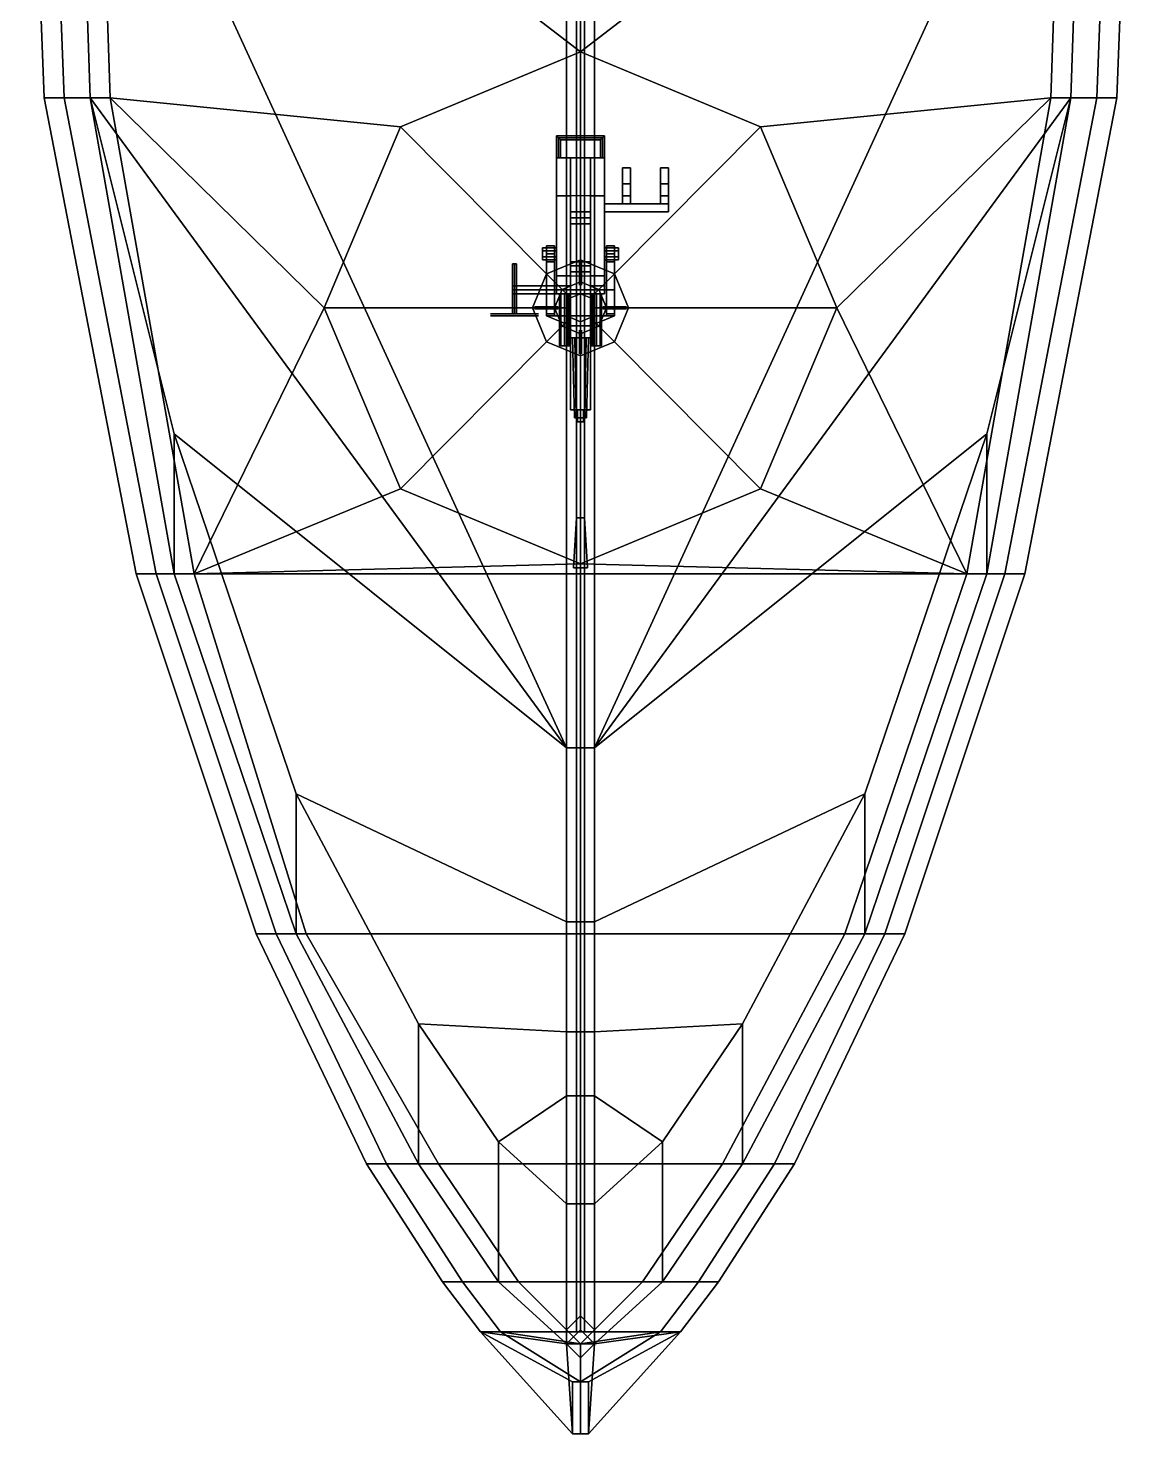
# Model space of a CAD drawing. Header units: millimetres. Extents: x -2.8 to 3, y -13.3 to 16.
# Drawn here: x -2.76 to 2.76, y -13.26 to -6.23 of the extents above; entities that cross this region are included whole.
import ezdxf

# ---------------------------------------------------------------- set-up
doc = ezdxf.new("R2010")
doc.units = ezdxf.units.MM
for name, color, linetype in [('barrel', 1, 'Continuous'), ('falseboard', 6, 'Continuous'), ('sleeve', 5, 'Continuous'), ('superstructure', 3, 'Continuous'), ('turret', 2, 'Continuous')]:
    doc.layers.add(name, color=color, linetype=linetype)

msp = doc.modelspace()

# ---------------------------------------------------------------- linework, layer by layer
for points in [[(-0.07, 3.98, -2.19), (-0.07, -9.83, -2.08), (-2.52, -4.49), (-2.52, -1.48)], [(-0.07, 3.98, -2.19), (0.07, 3.98, -2.19), (0.07, -9.83, -2.08), (-0.07, -9.83, -2.08)], [(2.52, -4.49), (0.07, -9.83, -2.08), (0.07, 3.98, -2.19), (2.52, -1.48)], [(-2.52, -4.49), (-2.45, -6.58), (-2.45, -6.58, 1.27), (-2.52, -4.49, 1.15)], [(-0.07, -9.83, -2.08), (-0.07, -9.83, -2.08), (-2.45, -6.58), (-2.52, -4.49)], [(-2.42, -4.49, 1.15), (0, -6.35, 1.2568), (0, -6.35, 1.2568), (2.42, -4.49, 1.15)], [(-2.42, -4.49, 1.15), (-2.35, -6.58, 1.27), (-0.9, -6.7249, 1.2864), (0, -6.35, 1.2568)], [(0, -6.35, 1.2568), (0.9, -6.7249, 1.2864), (2.35, -6.58, 1.27), (2.42, -4.49, 1.15)], [(2.45, -6.58), (0.07, -9.83, -2.08), (0.07, -9.83, -2.08), (2.52, -4.49)], [(2.52, -4.49, 1.15), (2.45, -6.58, 1.27), (2.45, -6.58), (2.52, -4.49)], [(-2.45, -6.58), (-2.03, -8.26), (-2.03, -8.96, 1.54), (-2.45, -6.58, 1.27)], [(-0.07, -9.83, -2.08), (-0.07, -9.83, -2.08), (-2.03, -8.26), (-2.45, -6.58)], [(-2.35, -6.58, 1.27), (-1.93, -8.96, 1.54), (-1.28, -7.63, 1.3891), (-2.35, -6.58, 1.27)], [(-2.35, -6.58, 1.27), (-1.28, -7.63, 1.3891), (-0.9, -6.7249, 1.2864), (-2.35, -6.58, 1.27)], [(2.03, -8.26), (0.07, -9.83, -2.08), (0.07, -9.83, -2.08), (2.45, -6.58)], [(0.9, -6.7249, 1.2864), (1.28, -7.63, 1.3891), (2.35, -6.58, 1.27), (0.9, -6.7249, 1.2864)], [(1.28, -7.63, 1.3891), (1.93, -8.96, 1.54), (2.35, -6.58, 1.27), (1.28, -7.63, 1.3891)], [(2.45, -6.58, 1.27), (2.03, -8.96, 1.54), (2.03, -8.26), (2.45, -6.58)], [(0, -7.39, 1.55), (-0.1697, -7.4603, 1.55), (-0.1697, -7.4603, 1.57), (0, -7.39, 1.57)], [(0, -7.39, 1.57), (-0.1697, -7.4603, 1.57), (-0.0919, -7.5381, 1.57), (0, -7.5, 1.57)], [(-0.005, -7.5176, 1.6876), (-0.005, -7.4, 1.57), (-0.005, -7.5, 1.57), (-0.005, -7.5176, 1.6876)], [(0.1697, -7.4603, 1.55), (0, -7.39, 1.55), (0, -7.39, 1.57), (0.1697, -7.4603, 1.57)], [(0.1697, -7.4603, 1.57), (0, -7.39, 1.57), (0, -7.5, 1.57), (0.0919, -7.5381, 1.57)], [(0.005, -7.5176, 1.6876), (0.005, -7.4, 1.57), (0.005, -7.5, 1.57), (0.005, -7.5176, 1.6876)], [(-0.1697, -7.4603, 1.55), (-0.24, -7.63, 1.55), (-0.24, -7.63, 1.57), (-0.1697, -7.4603, 1.57)], [(-0.1697, -7.4603, 1.57), (-0.24, -7.63, 1.57), (-0.13, -7.63, 1.57), (-0.0919, -7.5381, 1.57)], [(0, -7.5, 1.57), (-0.0919, -7.5381, 1.57), (-0.0495, -7.5805, 1.97), (0, -7.56, 1.97)], [(0.0919, -7.5381, 1.57), (0, -7.5, 1.57), (0, -7.56, 1.97), (0.0495, -7.5805, 1.97)], [(0.24, -7.63, 1.57), (0.1697, -7.4603, 1.57), (0.0919, -7.5381, 1.57), (0.13, -7.63, 1.57)], [(0.24, -7.63, 1.55), (0.1697, -7.4603, 1.55), (0.1697, -7.4603, 1.57), (0.24, -7.63, 1.57)], [(-0.0919, -7.5381, 1.57), (-0.13, -7.63, 1.57), (-0.07, -7.63, 1.97), (-0.0495, -7.5805, 1.97)], [(-0.0495, -7.5805, 1.97), (-0.07, -7.63, 1.97), (-0.07, -7.63, 2.07), (-0.0495, -7.5805, 2.07)], [(0, -7.56, 1.97), (-0.0495, -7.5805, 1.97), (-0.0495, -7.5805, 2.07), (0, -7.56, 2.07)], [(0.0495, -7.5805, 1.97), (0, -7.56, 1.97), (0, -7.56, 2.07), (0.0495, -7.5805, 2.07)], [(0.13, -7.63, 1.57), (0.0919, -7.5381, 1.57), (0.0495, -7.5805, 1.97), (0.07, -7.63, 1.97)], [(0.07, -7.63, 1.97), (0.0495, -7.5805, 1.97), (0.0495, -7.5805, 2.07), (0.07, -7.63, 2.07)], [(-1.28, -7.63, 1.3891), (-1.93, -8.96, 1.54), (-0.9, -8.5351, 1.4918), (-1.28, -7.63, 1.3891)], [(-0.24, -7.63, 1.55), (-0.1697, -7.7997, 1.55), (-0.1697, -7.7997, 1.57), (-0.24, -7.63, 1.57)], [(-0.24, -7.63, 1.57), (-0.1697, -7.7997, 1.57), (-0.0919, -7.7219, 1.57), (-0.13, -7.63, 1.57)], [(-0.1124, -7.625, 1.6876), (-0.23, -7.625, 1.57), (-0.13, -7.625, 1.57), (-0.1124, -7.625, 1.6876)], [(-0.1124, -7.635, 1.6876), (-0.23, -7.635, 1.57), (-0.13, -7.635, 1.57), (-0.1124, -7.635, 1.6876)], [(-0.13, -7.63, 1.57), (-0.0919, -7.7219, 1.57), (-0.0495, -7.6795, 1.97), (-0.07, -7.63, 1.97)], [(-0.07, -7.63, 1.97), (-0.0495, -7.6795, 1.97), (-0.0495, -7.6795, 2.07), (-0.07, -7.63, 2.07)], [(0.0495, -7.6795, 1.97), (0.07, -7.63, 1.97), (0.07, -7.63, 2.07), (0.0495, -7.6795, 2.07)], [(0.0919, -7.7219, 1.57), (0.13, -7.63, 1.57), (0.07, -7.63, 1.97), (0.0495, -7.6795, 1.97)], [(0.1697, -7.7997, 1.57), (0.24, -7.63, 1.57), (0.13, -7.63, 1.57), (0.0919, -7.7219, 1.57)], [(0.1124, -7.625, 1.6876), (0.23, -7.625, 1.57), (0.13, -7.625, 1.57), (0.1124, -7.625, 1.6876)], [(0.1124, -7.635, 1.6876), (0.23, -7.635, 1.57), (0.13, -7.635, 1.57), (0.1124, -7.635, 1.6876)], [(0.1697, -7.7997, 1.55), (0.24, -7.63, 1.55), (0.24, -7.63, 1.57), (0.1697, -7.7997, 1.57)], [(0.9, -8.5351, 1.4918), (1.93, -8.96, 1.54), (1.28, -7.63, 1.3891), (0.9, -8.5351, 1.4918)], [(-0.1697, -7.7997, 1.57), (0, -7.87, 1.57), (0, -7.76, 1.57), (-0.0919, -7.7219, 1.57)], [(-0.0919, -7.7219, 1.57), (0, -7.76, 1.57), (0, -7.7, 1.97), (-0.0495, -7.6795, 1.97)], [(-0.0495, -7.6795, 1.97), (0, -7.7, 1.97), (0, -7.7, 2.07), (-0.0495, -7.6795, 2.07)], [(0, -7.7, 1.97), (0.0495, -7.6795, 1.97), (0.0495, -7.6795, 2.07), (0, -7.7, 2.07)], [(0, -7.76, 1.57), (0.0919, -7.7219, 1.57), (0.0495, -7.6795, 1.97), (0, -7.7, 1.97)], [(0, -7.87, 1.57), (0.1697, -7.7997, 1.57), (0.0919, -7.7219, 1.57), (0, -7.76, 1.57)], [(-0.1697, -7.7997, 1.55), (0, -7.87, 1.55), (0, -7.87, 1.57), (-0.1697, -7.7997, 1.57)], [(-0.005, -7.7424, 1.6876), (-0.005, -7.86, 1.57), (-0.005, -7.76, 1.57), (-0.005, -7.7424, 1.6876)], [(0, -7.87, 1.55), (0.1697, -7.7997, 1.55), (0.1697, -7.7997, 1.57), (0, -7.87, 1.57)], [(0.005, -7.7424, 1.6876), (0.005, -7.86, 1.57), (0.005, -7.76, 1.57), (0.005, -7.7424, 1.6876)], [(-2.03, -8.26), (-1.42, -10.06), (-1.42, -10.76, 1.77), (-2.03, -8.96, 1.54)], [(-0.07, -9.83, -2.08), (-0.07, -10.7, -2), (-1.42, -10.06), (-2.03, -8.26)], [(1.42, -10.06), (0.07, -10.7, -2), (0.07, -9.83, -2.08), (2.03, -8.26)], [(2.03, -8.96, 1.54), (1.42, -10.76, 1.77), (1.42, -10.06), (2.03, -8.26)], [(-0.9, -8.5351, 1.4918), (-1.93, -8.96, 1.54), (0, -8.91, 1.5343), (-0.9, -8.5351, 1.4918)], [(0, -8.91, 1.5343), (1.93, -8.96, 1.54), (0.9, -8.5351, 1.4918), (0, -8.91, 1.5343)], [(0, -8.91, 1.5343), (-1.93, -8.96, 1.54), (1.93, -8.96, 1.54), (0, -8.91, 1.5343)], [(-1.93, -8.96, 1.54), (-1.37, -10.76, 1.77), (1.32, -10.76, 1.77), (1.93, -8.96, 1.54)], [(-0.07, -9.83, -2.08), (0.07, -9.83, -2.08), (0.07, -10.7, -2), (-0.07, -10.7, -2)], [(-1.42, -10.06), (-0.81, -11.21), (-0.81, -11.91, 1.95), (-1.42, -10.76, 1.77)], [(-0.07, -10.7, -2), (-0.07, -11.25, -1.66), (-0.81, -11.21), (-1.42, -10.06)], [(0.81, -11.21), (0.07, -11.25, -1.66), (0.07, -10.7, -2), (1.42, -10.06)], [(1.42, -10.76, 1.77), (0.81, -11.91, 1.95), (0.81, -11.21), (1.42, -10.06)], [(-0.07, -10.7, -2), (0.07, -10.7, -2), (0.07, -11.25, -1.66), (-0.07, -11.25, -1.66)], [(-1.37, -10.76, 1.77), (-0.71, -11.91, 1.95), (0.71, -11.91, 1.95), (1.32, -10.76, 1.77)], [(-0.81, -11.21), (-0.41, -11.8), (-0.41, -12.5, 2.06), (-0.81, -11.91, 1.95)], [(-0.07, -11.25, -1.66), (-0.07, -11.57, -1.32), (-0.41, -11.8), (-0.81, -11.21)], [(0.41, -11.8), (0.07, -11.57, -1.32), (0.07, -11.25, -1.66), (0.81, -11.21)], [(0.81, -11.91, 1.95), (0.41, -12.5, 2.06), (0.41, -11.8), (0.81, -11.21)], [(-0.07, -11.25, -1.66), (0.07, -11.25, -1.66), (0.07, -11.57, -1.32), (-0.07, -11.57, -1.32)], [(-0.07, -11.57, -1.32), (-0.07, -12.11), (-0.07, -12.11), (-0.41, -11.8)], [(-0.07, -11.57, -1.32), (0.07, -11.57, -1.32), (0.07, -12.11), (-0.07, -12.11)], [(0.07, -12.11), (0.07, -12.11), (0.07, -11.57, -1.32), (0.41, -11.8)], [(-0.41, -11.8), (-0.07, -12.11), (-0.07, -12.81, 2.13), (-0.41, -12.5, 2.06)], [(0.41, -12.5, 2.06), (0.07, -12.81, 2.13), (0.07, -12.11), (0.41, -11.8)], [(-0.71, -11.91, 1.95), (-0.31, -12.5, 2.06), (0.31, -12.5, 2.06), (0.71, -11.91, 1.95)], [(-0.07, -12.11), (0.07, -12.11), (0.07, -12.81, 2.13), (-0.07, -12.81, 2.13)], [(-0.31, -12.5, 2.06), (0, -12.81, 2.13), (0, -12.81, 2.13), (0.31, -12.5, 2.06)]]:
    msp.add_3dface(points)
at = {"layer": 'barrel'}
for points in [[(0, -8.18, 2.55), (-0.02, -8.18, 2.53), (-0.02, -8.68, 2.53), (0, -8.68, 2.55)], [(-0.02, -8.18, 2.53), (0, -8.18, 2.51), (0, -8.68, 2.51), (-0.02, -8.68, 2.53)], [(0.02, -8.18, 2.53), (0, -8.18, 2.55), (0, -8.68, 2.55), (0.02, -8.68, 2.53)], [(0, -8.18, 2.51), (0.02, -8.18, 2.53), (0.02, -8.68, 2.53), (0, -8.68, 2.51)], [(0, -8.68, 2.55), (-0.02, -8.68, 2.53), (-0.035, -8.93, 2.53), (0, -8.93, 2.565)], [(-0.02, -8.68, 2.53), (0, -8.68, 2.51), (0, -8.93, 2.495), (-0.035, -8.93, 2.53)], [(0.02, -8.68, 2.53), (0, -8.68, 2.55), (0, -8.93, 2.565), (0.035, -8.93, 2.53)], [(0, -8.68, 2.51), (0.02, -8.68, 2.53), (0.035, -8.93, 2.53), (0, -8.93, 2.495)], [(0, -8.93, 2.565), (-0.035, -8.93, 2.53), (0, -8.93, 2.495), (0.035, -8.93, 2.53)]]:
    msp.add_3dface(points, dxfattribs=at)
at = {"layer": 'falseboard'}
for points in [[(-2.68, -6.58, 1.97), (-2.58, -6.58, 1.97), (-2.66, -4.49, 1.82), (-2.76, -4.49, 1.82)], [(-2.52, -4.49, 1.15), (-2.45, -6.58, 1.27), (-2.68, -6.58, 1.97), (-2.76, -4.49, 1.82)], [(-2.52, -4.49, 1.15), (-2.45, -6.58, 1.27), (-2.68, -6.58, 1.97), (-2.76, -4.49, 1.82)], [(-2.68, -6.58, 1.97), (-2.58, -6.58, 1.97), (-2.66, -4.49, 1.82), (-2.76, -4.49, 1.82)], [(-2.66, -4.49, 1.82), (-2.58, -6.58, 1.97), (-2.35, -6.58, 1.27), (-2.42, -4.49, 1.15)], [(-2.66, -4.49, 1.82), (-2.58, -6.58, 1.97), (-2.35, -6.58, 1.27), (-2.42, -4.49, 1.15)], [(2.42, -4.49, 1.15), (2.35, -6.58, 1.27), (2.58, -6.58, 1.97), (2.66, -4.49, 1.82)], [(2.42, -4.49, 1.15), (2.35, -6.58, 1.27), (2.58, -6.58, 1.97), (2.66, -4.49, 1.82)], [(2.76, -4.49, 1.82), (2.68, -6.58, 1.97), (2.45, -6.58, 1.27), (2.52, -4.49, 1.15)], [(2.76, -4.49, 1.82), (2.68, -6.58, 1.97), (2.45, -6.58, 1.27), (2.52, -4.49, 1.15)], [(2.66, -4.49, 1.82), (2.58, -6.58, 1.97), (2.68, -6.58, 1.97), (2.76, -4.49, 1.82)], [(2.66, -4.49, 1.82), (2.58, -6.58, 1.97), (2.68, -6.58, 1.97), (2.76, -4.49, 1.82)], [(-2.22, -8.96, 2.23), (-2.12, -8.96, 2.23), (-2.58, -6.58, 1.97), (-2.68, -6.58, 1.97)], [(-2.45, -6.58, 1.27), (-2.03, -8.96, 1.54), (-2.22, -8.96, 2.23), (-2.68, -6.58, 1.97)], [(-2.45, -6.58, 1.27), (-2.03, -8.96, 1.54), (-2.22, -8.96, 2.23), (-2.68, -6.58, 1.97)], [(-2.22, -8.96, 2.23), (-2.12, -8.96, 2.23), (-2.58, -6.58, 1.97), (-2.68, -6.58, 1.97)], [(-2.58, -6.58, 1.97), (-2.12, -8.96, 2.23), (-1.93, -8.96, 1.54), (-2.35, -6.58, 1.27)], [(-2.58, -6.58, 1.97), (-2.12, -8.96, 2.23), (-1.93, -8.96, 1.54), (-2.35, -6.58, 1.27)], [(2.35, -6.58, 1.27), (1.93, -8.96, 1.54), (2.12, -8.96, 2.23), (2.58, -6.58, 1.97)], [(2.35, -6.58, 1.27), (1.93, -8.96, 1.54), (2.12, -8.96, 2.23), (2.58, -6.58, 1.97)], [(2.68, -6.58, 1.97), (2.22, -8.96, 2.23), (2.03, -8.96, 1.54), (2.45, -6.58, 1.27)], [(2.68, -6.58, 1.97), (2.22, -8.96, 2.23), (2.03, -8.96, 1.54), (2.45, -6.58, 1.27)], [(2.58, -6.58, 1.97), (2.12, -8.96, 2.23), (2.22, -8.96, 2.23), (2.68, -6.58, 1.97)], [(2.58, -6.58, 1.97), (2.12, -8.96, 2.23), (2.22, -8.96, 2.23), (2.68, -6.58, 1.97)], [(-1.62, -10.76, 2.47), (-1.52, -10.76, 2.47), (-2.12, -8.96, 2.23), (-2.22, -8.96, 2.23)], [(-2.03, -8.96, 1.54), (-1.42, -10.76, 1.77), (-1.62, -10.76, 2.47), (-2.22, -8.96, 2.23)], [(-2.03, -8.96, 1.54), (-1.42, -10.76, 1.77), (-1.62, -10.76, 2.47), (-2.22, -8.96, 2.23)], [(-1.62, -10.76, 2.47), (-1.52, -10.76, 2.47), (-2.12, -8.96, 2.23), (-2.22, -8.96, 2.23)], [(-2.12, -8.96, 2.23), (-1.52, -10.76, 2.47), (-1.37, -10.76, 1.77), (-1.93, -8.96, 1.54)], [(-2.12, -8.96, 2.23), (-1.52, -10.76, 2.47), (-1.37, -10.76, 1.77), (-1.93, -8.96, 1.54)], [(1.93, -8.96, 1.54), (1.32, -10.76, 1.77), (1.52, -10.76, 2.47), (2.12, -8.96, 2.23)], [(1.93, -8.96, 1.54), (1.32, -10.76, 1.77), (1.52, -10.76, 2.47), (2.12, -8.96, 2.23)], [(2.22, -8.96, 2.23), (1.62, -10.76, 2.47), (1.42, -10.76, 1.77), (2.03, -8.96, 1.54)], [(2.22, -8.96, 2.23), (1.62, -10.76, 2.47), (1.42, -10.76, 1.77), (2.03, -8.96, 1.54)], [(2.12, -8.96, 2.23), (1.52, -10.76, 2.47), (1.62, -10.76, 2.47), (2.22, -8.96, 2.23)], [(2.12, -8.96, 2.23), (1.52, -10.76, 2.47), (1.62, -10.76, 2.47), (2.22, -8.96, 2.23)], [(-1.07, -11.91, 2.64), (-0.97, -11.91, 2.64), (-1.52, -10.76, 2.47), (-1.62, -10.76, 2.47)], [(-1.42, -10.76, 1.77), (-0.81, -11.91, 1.95), (-1.07, -11.91, 2.64), (-1.62, -10.76, 2.47)], [(-1.42, -10.76, 1.77), (-0.81, -11.91, 1.95), (-1.07, -11.91, 2.64), (-1.62, -10.76, 2.47)], [(-1.07, -11.91, 2.64), (-0.97, -11.91, 2.64), (-1.52, -10.76, 2.47), (-1.62, -10.76, 2.47)], [(-1.52, -10.76, 2.47), (-0.97, -11.91, 2.64), (-0.71, -11.91, 1.95), (-1.37, -10.76, 1.77)], [(-1.52, -10.76, 2.47), (-0.97, -11.91, 2.64), (-0.71, -11.91, 1.95), (-1.37, -10.76, 1.77)], [(1.32, -10.76, 1.77), (0.71, -11.91, 1.95), (0.97, -11.91, 2.64), (1.52, -10.76, 2.47)], [(1.32, -10.76, 1.77), (0.71, -11.91, 1.95), (0.97, -11.91, 2.64), (1.52, -10.76, 2.47)], [(1.62, -10.76, 2.47), (1.07, -11.91, 2.64), (0.81, -11.91, 1.95), (1.42, -10.76, 1.77)], [(1.62, -10.76, 2.47), (1.07, -11.91, 2.64), (0.81, -11.91, 1.95), (1.42, -10.76, 1.77)], [(1.52, -10.76, 2.47), (0.97, -11.91, 2.64), (1.07, -11.91, 2.64), (1.62, -10.76, 2.47)], [(1.52, -10.76, 2.47), (0.97, -11.91, 2.64), (1.07, -11.91, 2.64), (1.62, -10.76, 2.47)], [(-0.69, -12.5, 2.73), (-0.59, -12.5, 2.73), (-0.97, -11.91, 2.64), (-1.07, -11.91, 2.64)], [(-0.81, -11.91, 1.95), (-0.41, -12.5, 2.06), (-0.69, -12.5, 2.73), (-1.07, -11.91, 2.64)], [(-0.81, -11.91, 1.95), (-0.41, -12.5, 2.06), (-0.69, -12.5, 2.73), (-1.07, -11.91, 2.64)], [(-0.69, -12.5, 2.73), (-0.59, -12.5, 2.73), (-0.97, -11.91, 2.64), (-1.07, -11.91, 2.64)], [(-0.97, -11.91, 2.64), (-0.59, -12.5, 2.73), (-0.31, -12.5, 2.06), (-0.71, -11.91, 1.95)], [(-0.97, -11.91, 2.64), (-0.59, -12.5, 2.73), (-0.31, -12.5, 2.06), (-0.71, -11.91, 1.95)], [(0.71, -11.91, 1.95), (0.31, -12.5, 2.06), (0.59, -12.5, 2.73), (0.97, -11.91, 2.64)], [(0.71, -11.91, 1.95), (0.31, -12.5, 2.06), (0.59, -12.5, 2.73), (0.97, -11.91, 2.64)], [(1.07, -11.91, 2.64), (0.69, -12.5, 2.73), (0.41, -12.5, 2.06), (0.81, -11.91, 1.95)], [(1.07, -11.91, 2.64), (0.69, -12.5, 2.73), (0.41, -12.5, 2.06), (0.81, -11.91, 1.95)], [(0.97, -11.91, 2.64), (0.59, -12.5, 2.73), (0.69, -12.5, 2.73), (1.07, -11.91, 2.64)], [(0.97, -11.91, 2.64), (0.59, -12.5, 2.73), (0.69, -12.5, 2.73), (1.07, -11.91, 2.64)], [(-0.5, -12.75, 2.78), (-0.4, -12.75, 2.78), (-0.59, -12.5, 2.73), (-0.69, -12.5, 2.73)], [(-0.41, -12.5, 2.06), (-0.07, -12.81, 2.13), (-0.5, -12.75, 2.78), (-0.69, -12.5, 2.73)], [(-0.41, -12.5, 2.06), (-0.07, -12.81, 2.13), (-0.5, -12.75, 2.78), (-0.69, -12.5, 2.73)], [(-0.5, -12.75, 2.78), (-0.4, -12.75, 2.78), (-0.59, -12.5, 2.73), (-0.69, -12.5, 2.73)], [(-0.59, -12.5, 2.73), (-0.4, -12.75, 2.78), (0, -12.81, 2.13), (-0.31, -12.5, 2.06)], [(-0.59, -12.5, 2.73), (-0.4, -12.75, 2.78), (0, -12.81, 2.13), (-0.31, -12.5, 2.06)], [(0.31, -12.5, 2.06), (0, -12.81, 2.13), (0.4, -12.75, 2.78), (0.59, -12.5, 2.73)], [(0.31, -12.5, 2.06), (0, -12.81, 2.13), (0.4, -12.75, 2.78), (0.59, -12.5, 2.73)], [(0.69, -12.5, 2.73), (0.5, -12.75, 2.78), (0.07, -12.81, 2.13), (0.41, -12.5, 2.06)], [(0.69, -12.5, 2.73), (0.5, -12.75, 2.78), (0.07, -12.81, 2.13), (0.41, -12.5, 2.06)], [(0.59, -12.5, 2.73), (0.4, -12.75, 2.78), (0.5, -12.75, 2.78), (0.69, -12.5, 2.73)], [(0.59, -12.5, 2.73), (0.4, -12.75, 2.78), (0.5, -12.75, 2.78), (0.69, -12.5, 2.73)], [(-0.04, -13, 3.06), (0, -13, 3.06), (-0.4, -12.75, 2.78), (-0.5, -12.75, 2.78)], [(-0.07, -12.81, 2.13), (-0.04, -13.26, 3.06), (-0.04, -13, 3.06), (-0.5, -12.75, 2.78)], [(-0.07, -12.81, 2.13), (-0.04, -13.26, 3.06), (-0.5, -12.75, 2.78)], [(-0.04, -13, 3.06), (0, -13, 3.06), (-0.4, -12.75, 2.78), (-0.5, -12.75, 2.78)], [(-0.5, -12.75, 2.78), (-0.04, -13.26, 3.06), (-0.04, -13, 3.06), (-0.5, -12.75, 2.78)], [(-0.4, -12.75, 2.78), (0, -13, 3.06), (0, -13.26, 3.06), (0, -12.81, 2.13)], [(0, -12.81, 2.13), (0, -12.81, 2.13), (-0.4, -12.75, 2.78), (0.4, -12.75, 2.78)], [(-0.4, -12.75, 2.78), (-0.4, -12.75, 2.78), (0, -13, 3.06), (0.4, -12.75, 2.78)], [(0, -12.81, 2.13), (0, -13.26, 3.06), (0, -13, 3.06), (0.4, -12.75, 2.78)], [(0.4, -12.75, 2.78), (0, -13, 3.06), (0.04, -13, 3.06), (0.5, -12.75, 2.78)], [(0.4, -12.75, 2.78), (0, -13, 3.06), (0.04, -13, 3.06), (0.5, -12.75, 2.78)], [(0.5, -12.75, 2.78), (0.04, -13, 3.06), (0.04, -13.26, 3.06), (0.07, -12.81, 2.13)], [(0.5, -12.75, 2.78), (0.5, -12.75, 2.78), (0.04, -13.26, 3.06), (0.07, -12.81, 2.13)], [(0.04, -13, 3.06), (0.04, -13, 3.06), (0.04, -13.26, 3.06), (0.5, -12.75, 2.78)], [(0, -12.81, 2.13), (0, -13.26, 3.06), (-0.04, -13.26, 3.06), (-0.07, -12.81, 2.13)], [(0.04, -13.26, 3.06), (-0.04, -13.26, 3.06), (-0.07, -12.81, 2.13), (0.07, -12.81, 2.13)], [(0.04, -13.26, 3.06), (0, -13.26, 3.06), (0, -12.81, 2.13), (0.07, -12.81, 2.13)], [(-0.04, -13.26, 3.06), (0, -13.26, 3.06), (0, -13, 3.06), (-0.04, -13, 3.06)], [(-0.04, -13.26, 3.06), (0.04, -13.26, 3.06), (0.04, -13, 3.06), (-0.04, -13, 3.06)], [(0.04, -13, 3.06), (0, -13, 3.06), (0, -13.26, 3.06), (0.04, -13.26, 3.06)]]:
    msp.add_3dface(points, dxfattribs=at)
at = {"layer": 'sleeve'}
for points in [[(-0.11, -6.78, 2.51), (-0.12, -6.77, 2.5), (-0.12, -6.88, 2.42), (-0.11, -6.88, 2.43)], [(-0.12, -6.77, 2.5), (-0.11, -6.78, 2.49), (-0.11, -6.88, 2.41), (-0.12, -6.88, 2.42)], [(0.11, -6.78, 2.51), (0.12, -6.77, 2.5), (-0.12, -6.77, 2.5), (-0.11, -6.78, 2.51)], [(0.12, -6.77, 2.5), (0.11, -6.78, 2.49), (-0.11, -6.78, 2.49), (-0.12, -6.77, 2.5)], [(-0.1, -6.79, 2.5), (-0.11, -6.78, 2.51), (-0.11, -6.88, 2.43), (-0.1, -6.88, 2.42)], [(-0.11, -6.78, 2.49), (-0.1, -6.79, 2.5), (-0.1, -6.88, 2.42), (-0.11, -6.88, 2.41)], [(0.1, -6.79, 2.5), (0.11, -6.78, 2.51), (-0.11, -6.78, 2.51), (-0.1, -6.79, 2.5)], [(0.11, -6.78, 2.49), (0.1, -6.79, 2.5), (-0.1, -6.79, 2.5), (-0.11, -6.78, 2.49)], [(0.11, -6.78, 2.51), (0.1, -6.79, 2.5), (0.1, -6.88, 2.42), (0.11, -6.88, 2.43)], [(0.1, -6.79, 2.5), (0.11, -6.78, 2.49), (0.11, -6.88, 2.41), (0.1, -6.88, 2.42)], [(0.12, -6.77, 2.5), (0.11, -6.78, 2.51), (0.11, -6.88, 2.43), (0.12, -6.88, 2.42)], [(0.11, -6.78, 2.49), (0.12, -6.77, 2.5), (0.12, -6.88, 2.42), (0.11, -6.88, 2.41)], [(-0.12, -6.88, 2.41), (-0.12, -7.56, 2.41), (-0.12, -7.56, 2.48), (-0.12, -6.88, 2.48)], [(0.12, -6.88, 2.41), (0.12, -7.56, 2.41), (-0.12, -7.56, 2.41), (-0.12, -6.88, 2.41)], [(-0.12, -6.88, 2.48), (-0.12, -7.07, 2.48), (-0.12, -7.07, 2.57), (-0.12, -6.88, 2.57)], [(-0.12, -6.88, 2.57), (-0.12, -7.07, 2.57), (-0.05, -7.07, 2.57), (-0.05, -6.88, 2.57)], [(0.12, -6.88, 2.57), (0.12, -6.88, 2.41), (-0.12, -6.88, 2.41), (-0.12, -6.88, 2.57)], [(-0.05, -6.88, 2.57), (-0.05, -7.56, 2.57), (0.05, -7.56, 2.57), (0.05, -6.88, 2.57)], [(0.05, -6.88, 2.57), (0.05, -7.07, 2.57), (0.12, -7.07, 2.57), (0.12, -6.88, 2.57)], [(0.12, -7.56, 2.48), (0.12, -7.56, 2.41), (0.12, -6.88, 2.41), (0.12, -6.88, 2.48)], [(0.12, -7.07, 2.57), (0.12, -7.07, 2.48), (0.12, -6.88, 2.48), (0.12, -6.88, 2.57)], [(0.21, -6.93, 2.67), (0.21, -7.01, 2.62), (0.21, -7.01, 2.68), (0.21, -6.93, 2.71)], [(0.25, -6.93, 2.71), (0.25, -6.93, 2.67), (0.21, -6.93, 2.67), (0.21, -6.93, 2.71)], [(0.25, -6.93, 2.67), (0.25, -7.01, 2.62), (0.21, -7.01, 2.62), (0.21, -6.93, 2.67)], [(0.21, -6.93, 2.71), (0.21, -7.01, 2.68), (0.25, -7.01, 2.68), (0.25, -6.93, 2.71)], [(0.25, -7.01, 2.68), (0.25, -7.01, 2.62), (0.25, -6.93, 2.67), (0.25, -6.93, 2.71)], [(0.44, -6.93, 2.71), (0.44, -6.93, 2.67), (0.4, -6.93, 2.67), (0.4, -6.93, 2.71)], [(0.44, -6.93, 2.67), (0.44, -7.01, 2.62), (0.4, -7.01, 2.62), (0.4, -6.93, 2.67)], [(0.4, -6.93, 2.67), (0.4, -7.01, 2.62), (0.4, -7.01, 2.68), (0.4, -6.93, 2.71)], [(0.4, -6.93, 2.71), (0.4, -7.01, 2.68), (0.44, -7.01, 2.68), (0.44, -6.93, 2.71)], [(0.44, -7.01, 2.68), (0.44, -7.01, 2.62), (0.44, -6.93, 2.67), (0.44, -6.93, 2.71)], [(0.21, -7.01, 2.62), (0.21, -7.07, 2.54), (0.21, -7.07, 2.61), (0.21, -7.01, 2.68)], [(0.25, -7.01, 2.62), (0.25, -7.07, 2.54), (0.21, -7.07, 2.54), (0.21, -7.01, 2.62)], [(0.21, -7.01, 2.68), (0.21, -7.07, 2.61), (0.25, -7.07, 2.61), (0.25, -7.01, 2.68)], [(0.25, -7.07, 2.61), (0.25, -7.07, 2.54), (0.25, -7.01, 2.62), (0.25, -7.01, 2.68)], [(0.44, -7.01, 2.62), (0.44, -7.07, 2.54), (0.4, -7.07, 2.54), (0.4, -7.01, 2.62)], [(0.4, -7.01, 2.62), (0.4, -7.07, 2.54), (0.4, -7.07, 2.61), (0.4, -7.01, 2.68)], [(0.4, -7.01, 2.68), (0.4, -7.07, 2.61), (0.44, -7.07, 2.61), (0.44, -7.01, 2.68)], [(0.44, -7.07, 2.61), (0.44, -7.07, 2.54), (0.44, -7.01, 2.62), (0.44, -7.01, 2.68)], [(-0.12, -7.07, 2.48), (-0.12, -7.47, 2.48), (0.12, -7.47, 2.48), (0.12, -7.07, 2.48)], [(-0.12, -7.07, 2.57), (-0.12, -7.07, 2.48), (-0.05, -7.07, 2.48), (-0.05, -7.07, 2.57)], [(-0.05, -7.07, 2.48), (-0.05, -7.47, 2.48), (-0.05, -7.5075, 2.57), (-0.05, -7.07, 2.57)], [(0.05, -7.07, 2.57), (0.05, -7.07, 2.48), (0.12, -7.07, 2.48), (0.12, -7.07, 2.57)], [(0.05, -7.5075, 2.57), (0.05, -7.47, 2.48), (0.05, -7.07, 2.48), (0.05, -7.07, 2.57)], [(0.21, -7.07, 2.54), (0.21, -7.11, 2.47), (0.21, -7.11, 2.54), (0.21, -7.07, 2.61)], [(0.25, -7.07, 2.54), (0.25, -7.11, 2.47), (0.21, -7.11, 2.47), (0.21, -7.07, 2.54)], [(0.21, -7.07, 2.61), (0.21, -7.11, 2.54), (0.25, -7.11, 2.54), (0.25, -7.07, 2.61)], [(0.25, -7.11, 2.54), (0.25, -7.11, 2.47), (0.25, -7.07, 2.54), (0.25, -7.07, 2.61)], [(0.44, -7.07, 2.54), (0.44, -7.11, 2.47), (0.4, -7.11, 2.47), (0.4, -7.07, 2.54)], [(0.4, -7.07, 2.54), (0.4, -7.11, 2.47), (0.4, -7.11, 2.54), (0.4, -7.07, 2.61)], [(0.4, -7.07, 2.61), (0.4, -7.11, 2.54), (0.44, -7.11, 2.54), (0.44, -7.07, 2.61)], [(0.44, -7.11, 2.54), (0.44, -7.11, 2.47), (0.44, -7.07, 2.54), (0.44, -7.07, 2.61)], [(-0.05, -7.15, 2.57), (-0.05, -7.4, 2.57), (-0.05, -7.4, 2.66), (-0.05, -7.15, 2.66)], [(0.05, -7.15, 2.66), (0.05, -7.15, 2.57), (-0.05, -7.15, 2.57), (-0.05, -7.15, 2.66)], [(-0.05, -7.15, 2.66), (-0.05, -7.4, 2.66), (-0.05, -7.42, 2.75), (-0.05, -7.18, 2.79)], [(0.05, -7.18, 2.79), (0.05, -7.15, 2.66), (-0.05, -7.15, 2.66), (-0.05, -7.18, 2.79)], [(0.05, -7.4, 2.66), (0.05, -7.4, 2.57), (0.05, -7.15, 2.57), (0.05, -7.15, 2.66)], [(0.05, -7.42, 2.75), (0.05, -7.4, 2.66), (0.05, -7.15, 2.66), (0.05, -7.18, 2.79)], [(0.4, -7.11, 2.54), (0.4, -7.11, 2.47), (0.12, -7.11, 2.47), (0.12, -7.11, 2.54)], [(0.12, -7.11, 2.54), (0.12, -7.15, 2.54), (0.44, -7.15, 2.54), (0.44, -7.11, 2.54)], [(0.44, -7.11, 2.47), (0.44, -7.15, 2.47), (0.12, -7.15, 2.47), (0.12, -7.11, 2.47)], [(0.12, -7.15, 2.54), (0.12, -7.15, 2.47), (0.44, -7.15, 2.47), (0.44, -7.15, 2.54)], [(0.44, -7.15, 2.54), (0.44, -7.15, 2.47), (0.44, -7.11, 2.47), (0.44, -7.11, 2.54)], [(-0.05, -7.18, 2.79), (-0.05, -7.42, 2.75), (-0.05, -7.45, 2.85), (-0.05, -7.21, 2.91)], [(0.05, -7.21, 2.91), (0.05, -7.18, 2.79), (-0.05, -7.18, 2.79), (-0.05, -7.21, 2.91)], [(-0.05, -7.21, 2.91), (-0.05, -7.45, 2.85), (0.05, -7.45, 2.85), (0.05, -7.21, 2.91)], [(0.05, -7.45, 2.85), (0.05, -7.42, 2.75), (0.05, -7.18, 2.79), (0.05, -7.21, 2.91)], [(-0.12, -7.345, 2.556), (-0.12, -7.33, 2.53), (-0.19, -7.33, 2.53), (-0.19, -7.345, 2.556)], [(-0.12, -7.33, 2.53), (-0.12, -7.345, 2.504), (-0.19, -7.345, 2.504), (-0.19, -7.33, 2.53)], [(-0.19, -7.375, 2.556), (-0.19, -7.345, 2.556), (-0.19, -7.33, 2.53), (-0.19, -7.39, 2.53)], [(-0.19, -7.39, 2.53), (-0.19, -7.33, 2.53), (-0.19, -7.345, 2.504), (-0.19, -7.375, 2.504)], [(-0.12, -7.375, 2.556), (-0.12, -7.345, 2.556), (-0.19, -7.345, 2.556), (-0.19, -7.375, 2.556)], [(-0.12, -7.345, 2.504), (-0.12, -7.375, 2.504), (-0.19, -7.375, 2.504), (-0.19, -7.345, 2.504)], [(-0.12, -7.39, 2.53), (-0.12, -7.375, 2.556), (-0.19, -7.375, 2.556), (-0.19, -7.39, 2.53)], [(-0.12, -7.375, 2.504), (-0.12, -7.39, 2.53), (-0.19, -7.39, 2.53), (-0.19, -7.375, 2.504)], [(0.12, -7.345, 2.504), (0.12, -7.33, 2.53), (0.19, -7.33, 2.53), (0.19, -7.345, 2.504)], [(0.12, -7.33, 2.53), (0.12, -7.345, 2.556), (0.19, -7.345, 2.556), (0.19, -7.33, 2.53)], [(0.12, -7.375, 2.504), (0.12, -7.345, 2.504), (0.19, -7.345, 2.504), (0.19, -7.375, 2.504)], [(0.12, -7.345, 2.556), (0.12, -7.375, 2.556), (0.19, -7.375, 2.556), (0.19, -7.345, 2.556)], [(0.12, -7.39, 2.53), (0.12, -7.375, 2.504), (0.19, -7.375, 2.504), (0.19, -7.39, 2.53)], [(0.12, -7.375, 2.556), (0.12, -7.39, 2.53), (0.19, -7.39, 2.53), (0.19, -7.375, 2.556)], [(0.19, -7.33, 2.53), (0.19, -7.39, 2.53), (0.19, -7.375, 2.504), (0.19, -7.345, 2.504)], [(0.19, -7.345, 2.556), (0.19, -7.375, 2.556), (0.19, -7.39, 2.53), (0.19, -7.33, 2.53)], [(-0.33, -7.41, 2.59), (-0.34, -7.41, 2.58), (-0.34, -7.66, 2.58), (-0.33, -7.66, 2.59)], [(-0.34, -7.41, 2.58), (-0.33, -7.41, 2.57), (-0.33, -7.66, 2.57), (-0.34, -7.66, 2.58)], [(-0.32, -7.41, 2.58), (-0.33, -7.41, 2.59), (-0.33, -7.66, 2.59), (-0.32, -7.66, 2.58)], [(-0.33, -7.41, 2.57), (-0.32, -7.41, 2.58), (-0.32, -7.66, 2.58), (-0.33, -7.66, 2.57)], [(-0.05, -7.4, 2.66), (-0.05, -7.4, 2.57), (0.05, -7.4, 2.57), (0.05, -7.4, 2.66)], [(-0.05, -7.42, 2.75), (-0.05, -7.4, 2.66), (0.05, -7.4, 2.66), (0.05, -7.42, 2.75)], [(-0.05, -7.45, 2.85), (-0.05, -7.42, 2.75), (0.05, -7.42, 2.75), (0.05, -7.45, 2.85)], [(-0.12, -7.54, 2.6), (-0.12, -7.52, 2.58), (-0.34, -7.52, 2.58), (-0.34, -7.54, 2.6)], [(-0.12, -7.52, 2.58), (-0.12, -7.54, 2.56), (-0.34, -7.54, 2.56), (-0.34, -7.52, 2.58)], [(-0.12, -7.47, 2.48), (-0.12, -7.56, 2.48), (-0.12, -7.56, 2.6), (-0.12, -7.52, 2.6)], [(-0.05, -7.52, 2.6), (-0.05, -7.47, 2.48), (-0.12, -7.47, 2.48), (-0.12, -7.52, 2.6)], [(-0.12, -7.52, 2.6), (-0.12, -7.56, 2.6), (-0.05, -7.56, 2.6), (-0.05, -7.52, 2.6)], [(-0.05, -7.56, 2.6), (-0.05, -7.56, 2.57), (-0.05, -7.5075, 2.57), (-0.05, -7.52, 2.6)], [(0.12, -7.52, 2.6), (0.12, -7.47, 2.48), (0.05, -7.47, 2.48), (0.05, -7.52, 2.6)], [(0.05, -7.5075, 2.57), (0.05, -7.56, 2.57), (0.05, -7.56, 2.6), (0.05, -7.52, 2.6)], [(0.05, -7.52, 2.6), (0.05, -7.56, 2.6), (0.12, -7.56, 2.6), (0.12, -7.52, 2.6)], [(0.12, -7.56, 2.6), (0.12, -7.56, 2.48), (0.12, -7.47, 2.48), (0.12, -7.52, 2.6)], [(-0.12, -7.56, 2.58), (-0.12, -7.54, 2.6), (-0.34, -7.54, 2.6), (-0.34, -7.56, 2.58)], [(-0.12, -7.54, 2.56), (-0.12, -7.56, 2.58), (-0.34, -7.56, 2.58), (-0.34, -7.54, 2.56)], [(-0.32, -7.56, 2.58), (-0.32, -7.54, 2.56), (-0.34, -7.54, 2.56), (-0.34, -7.56, 2.58)], [(-0.05, -7.56, 2.57), (-0.12, -7.56, 2.41), (0.12, -7.56, 2.41), (0.05, -7.56, 2.57)], [(-0.12, -7.56, 2.6), (-0.12, -7.56, 2.41), (-0.05, -7.56, 2.57), (-0.05, -7.56, 2.6)], [(-0.0977, -7.56, 2.4677), (-0.105, -7.56, 2.45), (-0.105, -7.82, 2.45), (-0.0977, -7.82, 2.4677)], [(-0.105, -7.56, 2.45), (-0.0977, -7.56, 2.4323), (-0.0977, -7.82, 2.4323), (-0.105, -7.82, 2.45)], [(-0.08, -7.56, 2.475), (-0.0977, -7.56, 2.4677), (-0.0977, -7.82, 2.4677), (-0.08, -7.82, 2.475)], [(-0.0977, -7.56, 2.4323), (-0.08, -7.56, 2.425), (-0.08, -7.82, 2.425), (-0.0977, -7.82, 2.4323)], [(-0.0623, -7.56, 2.4677), (-0.08, -7.56, 2.475), (-0.08, -7.82, 2.475), (-0.0623, -7.82, 2.4677)], [(-0.08, -7.56, 2.425), (-0.0623, -7.56, 2.4323), (-0.0623, -7.82, 2.4323), (-0.08, -7.82, 2.425)], [(-0.055, -7.56, 2.45), (-0.0623, -7.56, 2.4677), (-0.0623, -7.82, 2.4677), (-0.055, -7.82, 2.45)], [(-0.0623, -7.56, 2.4323), (-0.055, -7.56, 2.45), (-0.055, -7.82, 2.45), (-0.0623, -7.82, 2.4323)], [(-0.05, -7.56, 2.41), (-0.05, -8.14, 2.45), (-0.05, -8.14, 2.51), (-0.05, -7.56, 2.51)], [(0.05, -7.56, 2.41), (0.05, -8.14, 2.45), (-0.05, -8.14, 2.45), (-0.05, -7.56, 2.41)], [(-0.05, -7.56, 2.51), (-0.05, -8.14, 2.51), (0.05, -8.14, 2.51), (0.05, -7.56, 2.51)], [(-0.05, -7.56, 2.51), (-0.05, -7.78, 2.51), (-0.05, -7.78, 2.57), (-0.05, -7.56, 2.57)], [(0.05, -7.56, 2.57), (0.05, -7.56, 2.51), (-0.05, -7.56, 2.51), (-0.05, -7.56, 2.57)], [(0.05, -7.56, 2.51), (0.05, -7.78, 2.51), (-0.05, -7.78, 2.51), (-0.05, -7.56, 2.51)], [(-0.05, -7.56, 2.57), (-0.05, -7.78, 2.57), (0.05, -7.78, 2.57), (0.05, -7.56, 2.57)], [(0.05, -7.56, 2.6), (0.05, -7.56, 2.57), (0.12, -7.56, 2.41), (0.12, -7.56, 2.6)], [(0.05, -8.14, 2.51), (0.05, -8.14, 2.45), (0.05, -7.56, 2.41), (0.05, -7.56, 2.51)], [(0.05, -7.78, 2.57), (0.05, -7.78, 2.51), (0.05, -7.56, 2.51), (0.05, -7.56, 2.57)], [(0.0623, -7.56, 2.4677), (0.055, -7.56, 2.45), (0.055, -7.82, 2.45), (0.0623, -7.82, 2.4677)], [(0.055, -7.56, 2.45), (0.0623, -7.56, 2.4323), (0.0623, -7.82, 2.4323), (0.055, -7.82, 2.45)], [(0.08, -7.56, 2.475), (0.0623, -7.56, 2.4677), (0.0623, -7.82, 2.4677), (0.08, -7.82, 2.475)], [(0.0623, -7.56, 2.4323), (0.08, -7.56, 2.425), (0.08, -7.82, 2.425), (0.0623, -7.82, 2.4323)], [(0.0977, -7.56, 2.4677), (0.08, -7.56, 2.475), (0.08, -7.82, 2.475), (0.0977, -7.82, 2.4677)], [(0.08, -7.56, 2.425), (0.0977, -7.56, 2.4323), (0.0977, -7.82, 2.4323), (0.08, -7.82, 2.425)], [(0.105, -7.56, 2.45), (0.0977, -7.56, 2.4677), (0.0977, -7.82, 2.4677), (0.105, -7.82, 2.45)], [(0.0977, -7.56, 2.4323), (0.105, -7.56, 2.45), (0.105, -7.82, 2.45), (0.0977, -7.82, 2.4323)], [(-0.4149, -7.66, 2.7649), (-0.33, -7.66, 2.56), (-0.4149, -7.66, 2.5951), (-0.45, -7.66, 2.68)], [(-0.33, -7.66, 2.8), (-0.2451, -7.66, 2.5951), (-0.33, -7.66, 2.56), (-0.4149, -7.66, 2.7649)], [(-0.2451, -7.66, 2.7649), (-0.21, -7.66, 2.68), (-0.2451, -7.66, 2.5951), (-0.33, -7.66, 2.8)], [(-0.4149, -7.67, 2.7649), (-0.45, -7.67, 2.68), (-0.4149, -7.67, 2.5951), (-0.33, -7.67, 2.8)], [(-0.33, -7.67, 2.8), (-0.4149, -7.67, 2.5951), (-0.33, -7.67, 2.56), (-0.2451, -7.67, 2.7649)], [(-0.2451, -7.67, 2.7649), (-0.33, -7.67, 2.56), (-0.2451, -7.67, 2.5951), (-0.21, -7.67, 2.68)], [(-0.05, -7.78, 2.57), (-0.05, -7.78, 2.51), (0.05, -7.78, 2.51), (0.05, -7.78, 2.57)], [(-0.0283, -7.78, 2.5583), (-0.04, -7.78, 2.53), (-0.03, -8.18, 2.53), (-0.0212, -8.18, 2.5512)], [(-0.04, -7.78, 2.53), (-0.0283, -7.78, 2.5017), (-0.0212, -8.18, 2.5088), (-0.03, -8.18, 2.53)], [(0, -7.78, 2.57), (-0.0283, -7.78, 2.5583), (-0.0212, -8.18, 2.5512), (0, -8.18, 2.56)], [(-0.0283, -7.78, 2.5017), (0, -7.78, 2.49), (0, -8.18, 2.5), (-0.0212, -8.18, 2.5088)], [(0.0283, -7.78, 2.5583), (0, -7.78, 2.57), (0, -8.18, 2.56), (0.0212, -8.18, 2.5512)], [(0, -7.78, 2.49), (0.0283, -7.78, 2.5017), (0.0212, -8.18, 2.5088), (0, -8.18, 2.5)], [(0.04, -7.78, 2.53), (0.0283, -7.78, 2.5583), (0.0212, -8.18, 2.5512), (0.03, -8.18, 2.53)], [(0.0283, -7.78, 2.5017), (0.04, -7.78, 2.53), (0.03, -8.18, 2.53), (0.0212, -8.18, 2.5088)], [(-0.0623, -7.82, 2.4677), (-0.105, -7.82, 2.45), (-0.0977, -7.82, 2.4323), (-0.055, -7.82, 2.45)], [(-0.08, -7.82, 2.475), (-0.0977, -7.82, 2.4677), (-0.105, -7.82, 2.45), (-0.0623, -7.82, 2.4677)], [(-0.055, -7.82, 2.45), (-0.0977, -7.82, 2.4323), (-0.08, -7.82, 2.425), (-0.0623, -7.82, 2.4323)], [(0.08, -7.82, 2.475), (0.0623, -7.82, 2.4677), (0.055, -7.82, 2.45), (0.0977, -7.82, 2.4677)], [(0.0977, -7.82, 2.4677), (0.055, -7.82, 2.45), (0.0623, -7.82, 2.4323), (0.105, -7.82, 2.45)], [(0.105, -7.82, 2.45), (0.0623, -7.82, 2.4323), (0.08, -7.82, 2.425), (0.0977, -7.82, 2.4323)], [(-0.05, -8.14, 2.51), (-0.05, -8.14, 2.45), (0.05, -8.14, 2.45), (0.05, -8.14, 2.51)], [(0, -8.14, 2.485), (-0.015, -8.14, 2.47), (-0.015, -8.2, 2.47), (0, -8.2, 2.485)], [(-0.015, -8.14, 2.47), (0, -8.14, 2.455), (0, -8.2, 2.455), (-0.015, -8.2, 2.47)], [(0.015, -8.14, 2.47), (0, -8.14, 2.485), (0, -8.2, 2.485), (0.015, -8.2, 2.47)], [(0, -8.14, 2.455), (0.015, -8.14, 2.47), (0.015, -8.2, 2.47), (0, -8.2, 2.455)], [(-0.0212, -8.18, 2.5512), (-0.03, -8.18, 2.53), (0.0212, -8.18, 2.5088), (0.03, -8.18, 2.53)], [(-0.03, -8.18, 2.53), (-0.0212, -8.18, 2.5088), (0, -8.18, 2.5), (0.0212, -8.18, 2.5088)], [(0, -8.18, 2.56), (-0.0212, -8.18, 2.5512), (0.03, -8.18, 2.53), (0.0212, -8.18, 2.5512)], [(0, -8.2, 2.485), (-0.015, -8.2, 2.47), (0, -8.2, 2.455), (0.015, -8.2, 2.47)]]:
    msp.add_3dface(points, dxfattribs=at)
at = {"layer": 'superstructure'}
for points in [[(0, -1.42, 9.12), (-0.02, -1.42, 9.1), (-0.02, -12.75, 3.62), (0, -12.75, 3.64)], [(-0.02, -1.42, 9.1), (0, -1.42, 9.08), (0, -12.75, 3.6), (-0.02, -12.75, 3.62)], [(0.02, -1.42, 9.1), (0, -1.42, 9.12), (0, -12.75, 3.64), (0.02, -12.75, 3.62)], [(0, -1.42, 9.08), (0.02, -1.42, 9.1), (0.02, -12.75, 3.62), (0, -12.75, 3.6)], [(0, -6.35, 1.2568), (-0.9, -6.7249, 1.2864), (-0.9, -6.7249, 1.55), (0, -6.35, 1.55)], [(0, -6.35, 1.55), (-0.9, -6.7249, 1.55), (-0.1697, -7.4603, 1.55), (0, -7.39, 1.55)], [(0.9, -6.7249, 1.2864), (0, -6.35, 1.2568), (0, -6.35, 1.55), (0.9, -6.7249, 1.55)], [(0.9, -6.7249, 1.55), (0, -6.35, 1.55), (0, -7.39, 1.55), (0.1697, -7.4603, 1.55)], [(-0.9, -6.7249, 1.2864), (-1.28, -7.63, 1.3891), (-1.28, -7.63, 1.55), (-0.9, -6.7249, 1.55)], [(-0.9, -6.7249, 1.55), (-1.28, -7.63, 1.55), (-0.24, -7.63, 1.55), (-0.1697, -7.4603, 1.55)], [(1.28, -7.63, 1.55), (0.9, -6.7249, 1.55), (0.1697, -7.4603, 1.55), (0.24, -7.63, 1.55)], [(1.28, -7.63, 1.3891), (0.9, -6.7249, 1.2864), (0.9, -6.7249, 1.55), (1.28, -7.63, 1.55)], [(-1.28, -7.63, 1.3891), (-0.9, -8.5351, 1.4918), (-0.9, -8.5351, 1.55), (-1.28, -7.63, 1.55)], [(-1.28, -7.63, 1.55), (-0.9, -8.5351, 1.55), (-0.1697, -7.7997, 1.55), (-0.24, -7.63, 1.55)], [(0.9, -8.5351, 1.55), (1.28, -7.63, 1.55), (0.24, -7.63, 1.55), (0.1697, -7.7997, 1.55)], [(0.9, -8.5351, 1.4918), (1.28, -7.63, 1.3891), (1.28, -7.63, 1.55), (0.9, -8.5351, 1.55)], [(-0.9, -8.5351, 1.55), (0, -8.91, 1.55), (0, -7.87, 1.55), (-0.1697, -7.7997, 1.55)], [(0, -8.91, 1.55), (0.9, -8.5351, 1.55), (0.1697, -7.7997, 1.55), (0, -7.87, 1.55)], [(-0.9, -8.5351, 1.4918), (0, -8.91, 1.5343), (0, -8.91, 1.55), (-0.9, -8.5351, 1.55)], [(0, -8.91, 1.5343), (0.9, -8.5351, 1.4918), (0.9, -8.5351, 1.55), (0, -8.91, 1.55)], [(0, -12.67, 2.08), (-0.07, -12.74, 2.08), (-0.07, -12.81, 3.64), (0, -12.74, 3.64)], [(0.07, -12.74, 2.08), (0, -12.67, 2.08), (0, -12.74, 3.64), (0.07, -12.81, 3.64)], [(-0.07, -12.74, 2.08), (0, -12.81, 2.13), (0, -12.88, 3.64), (-0.07, -12.81, 3.64)], [(0, -12.74, 3.64), (-0.07, -12.81, 3.64), (0, -12.88, 3.64), (0.07, -12.81, 3.64)], [(0, -12.81, 2.13), (0.07, -12.74, 2.08), (0.07, -12.81, 3.64), (0, -12.88, 3.64)]]:
    msp.add_3dface(points, dxfattribs=at)
at = {"layer": 'turret'}
for points in [[(-0.17, -7.54, 2.27), (-0.17, -7.66, 2.31), (-0.17, -7.4, 2.57), (-0.17, -7.32, 2.49)], [(-0.13, -7.32, 2.49), (-0.13, -7.54, 2.27), (-0.17, -7.54, 2.27), (-0.17, -7.32, 2.49)], [(-0.17, -7.32, 2.49), (-0.17, -7.4, 2.57), (-0.17, -7.36, 2.58), (-0.17, -7.32, 2.56)], [(-0.17, -7.32, 2.56), (-0.17, -7.36, 2.58), (-0.13, -7.36, 2.58), (-0.13, -7.32, 2.56)], [(-0.13, -7.32, 2.56), (-0.13, -7.32, 2.49), (-0.17, -7.32, 2.49), (-0.17, -7.32, 2.56)], [(-0.17, -7.36, 2.58), (-0.17, -7.4, 2.57), (-0.13, -7.4, 2.57), (-0.13, -7.36, 2.58)], [(-0.13, -7.4, 2.57), (-0.13, -7.66, 2.31), (-0.13, -7.54, 2.27), (-0.13, -7.32, 2.49)], [(-0.13, -7.36, 2.58), (-0.13, -7.4, 2.57), (-0.13, -7.32, 2.49), (-0.13, -7.32, 2.56)], [(0.13, -7.32, 2.49), (0.13, -7.4, 2.57), (0.13, -7.36, 2.58), (0.13, -7.32, 2.56)], [(0.13, -7.32, 2.56), (0.13, -7.36, 2.58), (0.17, -7.36, 2.58), (0.17, -7.32, 2.56)], [(0.17, -7.32, 2.56), (0.17, -7.32, 2.49), (0.13, -7.32, 2.49), (0.13, -7.32, 2.56)], [(0.13, -7.54, 2.27), (0.13, -7.66, 2.31), (0.13, -7.4, 2.57), (0.13, -7.32, 2.49)], [(0.17, -7.32, 2.49), (0.17, -7.54, 2.27), (0.13, -7.54, 2.27), (0.13, -7.32, 2.49)], [(0.13, -7.36, 2.58), (0.13, -7.4, 2.57), (0.17, -7.4, 2.57), (0.17, -7.36, 2.58)], [(0.17, -7.36, 2.58), (0.17, -7.4, 2.57), (0.17, -7.32, 2.49), (0.17, -7.32, 2.56)], [(0.17, -7.4, 2.57), (0.17, -7.66, 2.31), (0.17, -7.54, 2.27), (0.17, -7.32, 2.49)], [(-0.17, -7.4, 2.57), (-0.17, -7.66, 2.31), (-0.13, -7.66, 2.31), (-0.13, -7.4, 2.57)], [(0.13, -7.4, 2.57), (0.13, -7.66, 2.31), (0.17, -7.66, 2.31), (0.17, -7.4, 2.57)], [(-0.17, -7.54, 2.07), (-0.17, -7.67, 2.07), (-0.17, -7.67, 2.21), (-0.17, -7.54, 2.21)], [(0.17, -7.54, 2.21), (0.17, -7.54, 2.07), (-0.17, -7.54, 2.07), (-0.17, -7.54, 2.21)], [(-0.13, -7.54, 2.27), (-0.13, -7.54, 2.21), (-0.17, -7.54, 2.21), (-0.17, -7.54, 2.27)], [(-0.17, -7.54, 2.21), (-0.17, -7.67, 2.21), (-0.17, -7.67, 2.27), (-0.17, -7.54, 2.27)], [(-0.17, -7.54, 2.27), (-0.17, -7.67, 2.27), (-0.17, -7.66, 2.31), (-0.17, -7.54, 2.27)], [(-0.13, -7.54, 2.21), (-0.13, -7.67, 2.21), (0.13, -7.67, 2.21), (0.13, -7.54, 2.21)], [(-0.13, -7.67, 2.27), (-0.13, -7.67, 2.21), (-0.13, -7.54, 2.21), (-0.13, -7.54, 2.27)], [(-0.13, -7.66, 2.31), (-0.13, -7.67, 2.27), (-0.13, -7.54, 2.27)], [(0.17, -7.54, 2.27), (0.17, -7.54, 2.21), (0.13, -7.54, 2.21), (0.13, -7.54, 2.27)], [(0.13, -7.54, 2.21), (0.13, -7.67, 2.21), (0.13, -7.67, 2.27), (0.13, -7.54, 2.27)], [(0.13, -7.54, 2.27), (0.13, -7.67, 2.27), (0.13, -7.66, 2.31), (0.13, -7.54, 2.27)], [(0.17, -7.67, 2.21), (0.17, -7.67, 2.07), (0.17, -7.54, 2.07), (0.17, -7.54, 2.21)], [(0.17, -7.67, 2.27), (0.17, -7.67, 2.21), (0.17, -7.54, 2.21), (0.17, -7.54, 2.27)], [(0.17, -7.66, 2.31), (0.17, -7.67, 2.27), (0.17, -7.54, 2.27)], [(-0.17, -7.66, 2.31), (-0.17, -7.67, 2.27), (-0.13, -7.67, 2.27), (-0.13, -7.66, 2.31)], [(0.13, -7.66, 2.31), (0.13, -7.67, 2.27), (0.17, -7.67, 2.27), (0.17, -7.66, 2.31)], [(-0.17, -7.67, 2.21), (-0.05, -7.72, 2.13), (0.05, -7.72, 2.13), (0.17, -7.67, 2.21)], [(-0.17, -7.67, 2.07), (-0.05, -7.72, 2.07), (-0.05, -7.72, 2.13), (-0.17, -7.67, 2.21)], [(-0.17, -7.67, 2.27), (-0.17, -7.67, 2.21), (-0.13, -7.67, 2.21), (-0.13, -7.67, 2.27)], [(-0.05, -7.72, 2.13), (-0.05, -7.72, 2.07), (0.05, -7.72, 2.07), (0.05, -7.72, 2.13)], [(0.05, -7.72, 2.13), (0.05, -7.72, 2.07), (0.17, -7.67, 2.07), (0.17, -7.67, 2.21)], [(0.13, -7.67, 2.27), (0.13, -7.67, 2.21), (0.17, -7.67, 2.21), (0.17, -7.67, 2.27)]]:
    msp.add_3dface(points, dxfattribs=at)

doc.saveas('drawing.dxf')
